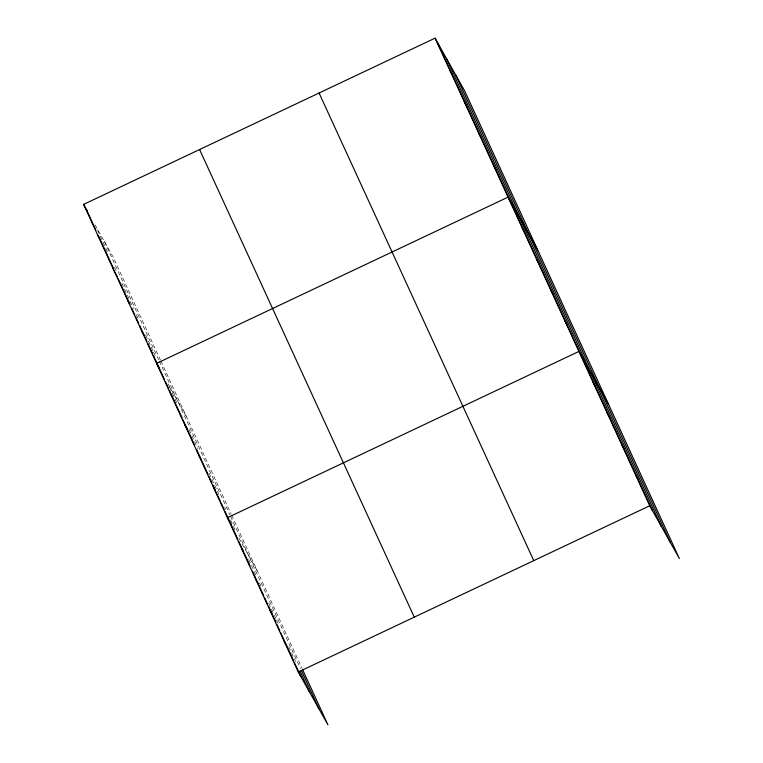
<?xml version="1.0" encoding="UTF-8"?>
<svg xmlns="http://www.w3.org/2000/svg" width="763" height="763" viewBox="0 0 763 763"><rect width="100%" height="100%" fill="white"/><g stroke="black" fill="none" stroke-linecap="round" stroke-linejoin="round"><path stroke-width="0.57" stroke-dasharray="3.81 2.86" d="M95.079 224.847L113.258 257.236L160.459 360.05M168.07 383.837L186.248 416.226M238.914 538.144L257.093 570.533M160.945 361.109L231.199 514.128M231.685 515.197L302.043 668.445M104.302 241.28L158.799 359.993M159.286 361.052L230.064 515.206M230.55 516.274L300.422 668.455M97.511 230.14L108.212 253.459M114.545 267.241L116.005 270.417M121.842 283.14L133.515 308.576M136.443 314.938L137.903 318.114M145.685 335.071L152.982 350.97M153.468 352.039L155.9 357.332M169.539 387.022L176.863 402.988M189.081 429.598L197.875 448.749M209.11 473.232L216.93 490.256M217.417 491.315L218.886 494.51M224.751 507.281L225.724 509.407M230.607 520.051L235.986 531.763M248.69 559.432L256.997 577.524M259.439 582.846L260.908 586.032M268.719 603.066L276.053 619.031M276.54 620.09L278.009 623.285M288.757 646.7L295.596 661.597"/><path stroke-width="1.14" d="M302.539 669.513L327.937 724.85L298.285 672.012L83.606 204.398L435.063 38.15L464.715 90.988L679.394 558.602L649.742 505.764L435.063 38.15M298.285 672.012L649.742 505.764M449.655 69.948L452.182 74.44M464.257 101.746L466.775 106.238M478.859 133.544L481.377 138.036M493.451 165.342L495.979 169.834M537.705 249.978L508.053 197.14L156.596 363.388L159.114 367.88M522.226 228.003L524.744 232.496M536.389 258.867L538.916 263.359M550.562 289.73L553.08 294.222M564.734 320.594L567.252 325.086M608.55 404.295L578.898 351.447L227.441 517.695L229.968 522.188L225.075 511.553M593.07 382.311L595.588 386.812M607.234 413.174L609.761 417.676M621.406 444.037L623.934 448.539M635.579 474.901L638.097 479.393M83.606 204.398L85.618 207.994M87.24 210.884L86.124 208.89L95.852 230.092M98.198 236.196L100.22 239.792M112.8 267.994L117.264 276.721M127.402 299.792L129.92 304.284L118.236 278.848M141.994 331.59L144.522 336.082L139.648 325.477M170.769 394.242L172.781 397.838M184.932 425.105L187.46 429.607M199.105 455.969L201.623 460.471L196.74 449.827M213.268 486.832L220.192 500.91M230.521 523.189L231.647 525.182M241.613 548.559L243.626 552.154M255.777 579.422L258.304 583.914L252.439 571.144M269.949 610.286L271.971 613.881M284.122 641.149L286.64 645.641M455.759 75.041L670.448 542.655M446.536 58.598L661.225 526.212M437.581 42.642L652.27 510.256M319.077 93.01L533.766 560.624M199.582 149.538L414.271 617.153M301.395 670.582L318.991 708.894M299.993 671.173L309.768 692.461M98.293 235.386L100.239 239.63M100.726 240.688L113.372 268.242M131.865 308.519L134.784 314.881M135.757 316.998L138.675 323.359M145.008 337.141L146.954 341.376M147.927 343.503L152.304 353.04M153.277 355.157L164.493 379.583M165.466 381.71L168.404 388.1M169.376 390.227L172.8 397.676M173.287 398.744L182.08 417.895M183.063 420.022L194.298 444.505M202.119 461.529L207.975 474.3M208.957 476.427L211.885 482.817M212.867 484.944L215.309 490.266M221.165 503.036L224.103 509.417M230.455 523.256L237.779 539.222M238.762 541.349L243.645 551.992M244.131 553.051L249.997 565.822M258.791 584.983L263.674 595.626M264.656 597.753L267.584 604.134M268.566 606.261L271.981 613.719M272.477 614.778L275.891 622.226M276.874 624.353L279.802 630.743M280.774 632.87L293.478 660.539M294.461 662.665L300.813 676.504"/></g></svg>
